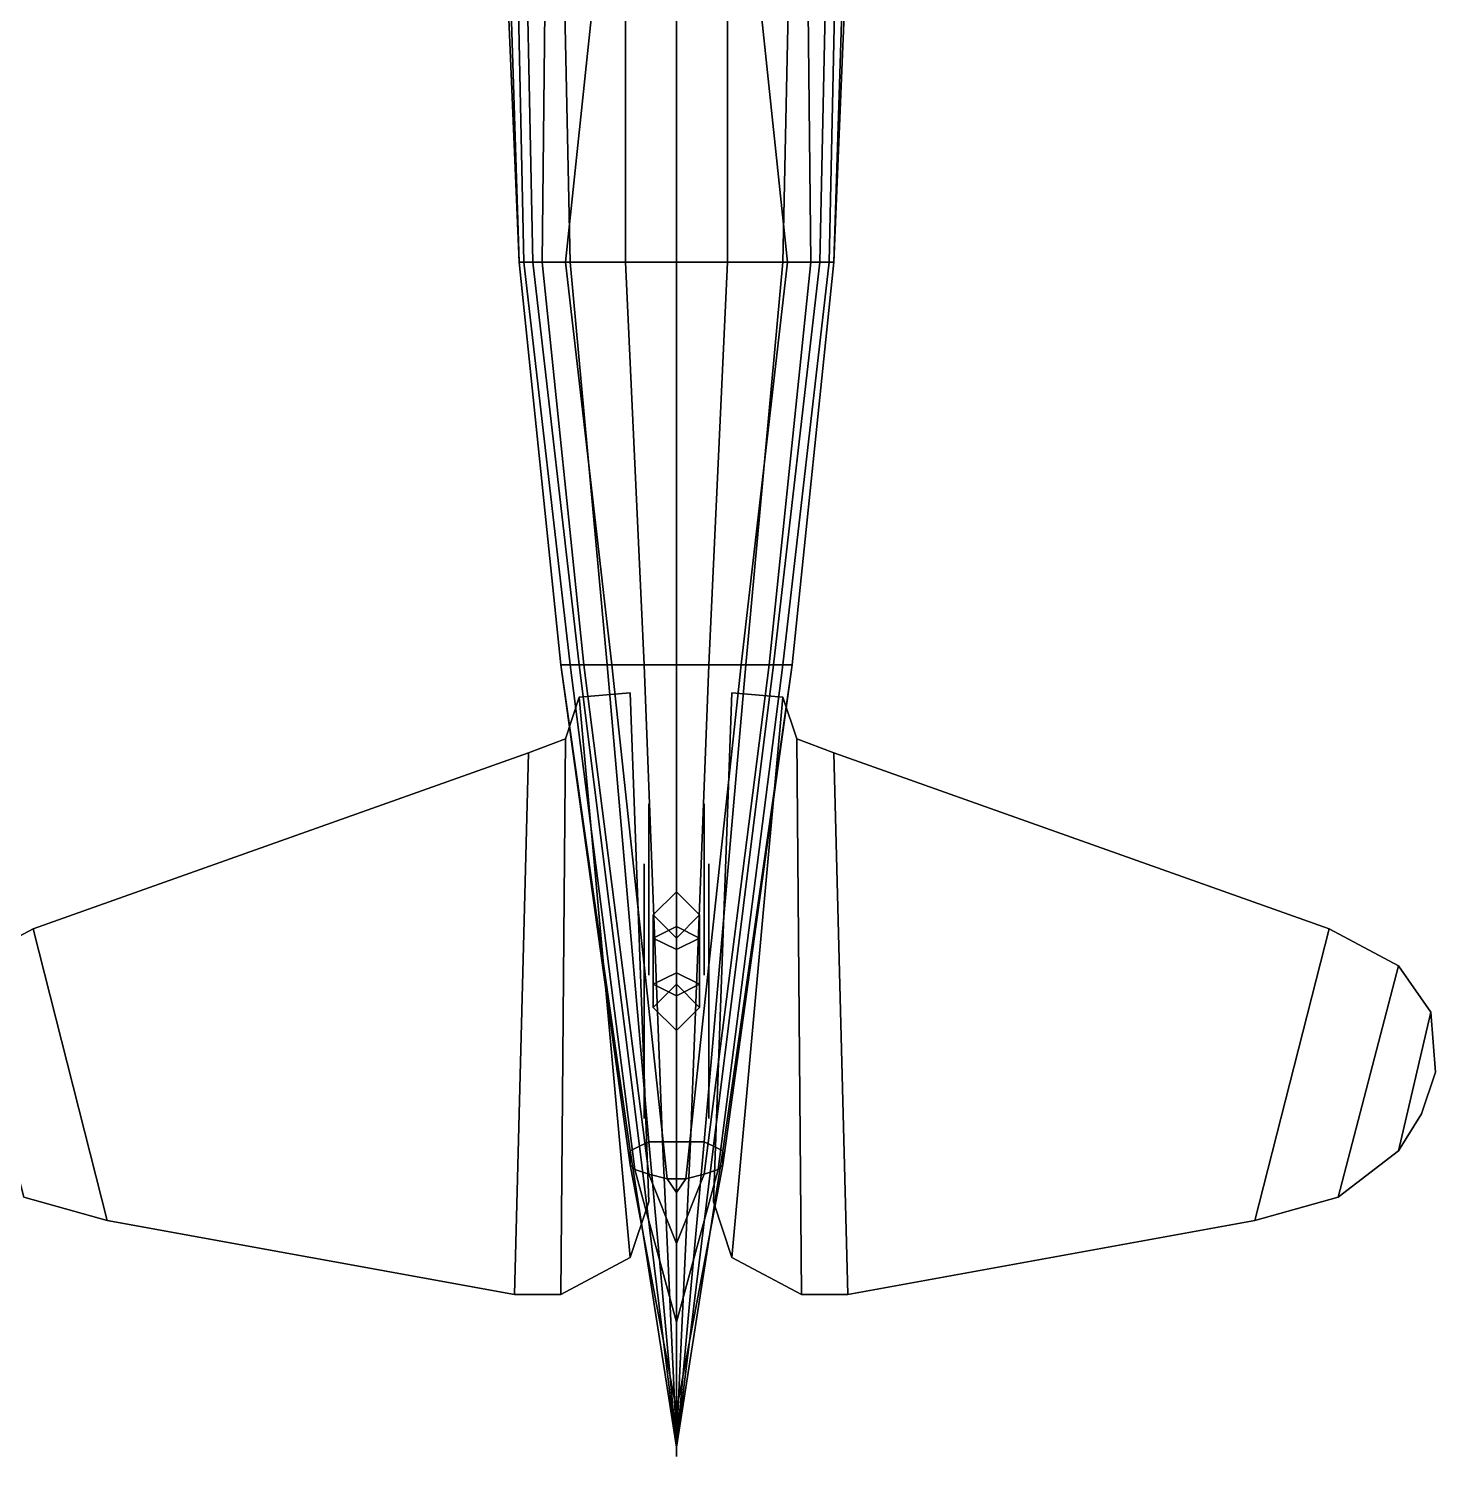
# Model space of a CAD drawing. Header units: millimetres. Extents: x -4.6 to 4.6, y -4.27 to 4.25.
# Drawn here: x -1.4 to 1.64, y -4.27 to -1.185 of the extents above; entities that cross this region are included whole.
import ezdxf

# ---------------------------------------------------------------- set-up
doc = ezdxf.new("R2010")
doc.units = ezdxf.units.MM
for name, color, linetype in [('doors', 5, 'Continuous'), ('shassis', 3, 'Continuous'), ('wheels', 2, 'Continuous')]:
    doc.layers.add(name, color=color, linetype=linetype)

msp = doc.modelspace()

# ---------------------------------------------------------------- linework, layer by layer
for points in [[(-0.37, -0.74, 1.89), (-0.38, -0.74, 1.57), (-0.34, -1.69, 1.64), (-0.34, -1.69, 1.87)], [(-0.38, -0.74, 1.57), (-0.35, -0.74, 1.31), (-0.33, -1.69, 1.52), (-0.34, -1.69, 1.64)], [(-0.33, -0.74, 2.07), (-0.37, -0.74, 1.89), (-0.34, -1.69, 1.87), (-0.31, -1.69, 2.05)], [(-0.35, -0.74, 1.31), (-0.28, -0.74, 1.21), (-0.29, -1.69, 1.36), (-0.33, -1.69, 1.52)], [(-0.25, -0.74, 2.25), (-0.33, -0.74, 2.07), (-0.31, -1.69, 2.05), (-0.23, -1.69, 2.23)], [(-0.28, -0.74, 1.21), (-0.14, -0.74, 1.14), (-0.24, -1.69, 1.3), (-0.29, -1.69, 1.36)], [(-0.11, -0.74, 2.36), (-0.25, -0.74, 2.25), (-0.23, -1.69, 2.23), (-0.11, -1.69, 2.34)], [(0, -1.69, 1.29), (-0.24, -1.69, 1.3), (-0.14, -0.74, 1.14), (0, -0.74, 1.09)], [(0, -0.74, 2.38), (-0.11, -0.74, 2.36), (-0.11, -1.69, 2.34), (0, -1.69, 2.36)], [(0, -0.74, 1.09), (0.14, -0.74, 1.14), (0.24, -1.69, 1.3), (0, -1.69, 1.29)], [(0, -1.69, 2.36), (0.11, -1.69, 2.34), (0.11, -0.74, 2.36), (0, -0.74, 2.38)], [(0.11, -1.69, 2.34), (0.23, -1.69, 2.23), (0.25, -0.74, 2.25), (0.11, -0.74, 2.36)], [(0.29, -1.69, 1.36), (0.24, -1.69, 1.3), (0.14, -0.74, 1.14), (0.28, -0.74, 1.21)], [(0.23, -1.69, 2.23), (0.31, -1.69, 2.05), (0.33, -0.74, 2.07), (0.25, -0.74, 2.25)], [(0.33, -1.69, 1.52), (0.29, -1.69, 1.36), (0.28, -0.74, 1.21), (0.35, -0.74, 1.31)], [(0.31, -1.69, 2.05), (0.34, -1.69, 1.87), (0.37, -0.74, 1.89), (0.33, -0.74, 2.07)], [(0.34, -1.69, 1.64), (0.33, -1.69, 1.52), (0.35, -0.74, 1.31), (0.38, -0.74, 1.57)], [(0.34, -1.69, 1.87), (0.34, -1.69, 1.64), (0.38, -0.74, 1.57), (0.37, -0.74, 1.89)], [(-0.34, -1.69, 1.87), (-0.34, -1.69, 1.64), (-0.25, -2.56, 1.68), (-0.25, -2.56, 1.88)], [(-0.34, -1.69, 1.64), (-0.33, -1.69, 1.52), (-0.23, -2.56, 1.49), (-0.25, -2.56, 1.68)], [(-0.31, -1.69, 2.05), (-0.34, -1.69, 1.87), (-0.25, -2.56, 1.88), (-0.21, -2.56, 2.11)], [(-0.33, -1.69, 1.52), (-0.29, -1.69, 1.36), (-0.2, -2.56, 1.43), (-0.23, -2.56, 1.49)], [(-0.23, -1.69, 2.23), (-0.31, -1.69, 2.05), (-0.21, -2.56, 2.11), (-0.15, -2.56, 2.25)], [(-0.29, -1.69, 1.36), (-0.24, -1.69, 1.3), (-0.14, -2.56, 1.4), (-0.2, -2.56, 1.43)], [(0, -2.56, 1.4), (-0.14, -2.56, 1.4), (-0.24, -1.69, 1.3), (0, -1.69, 1.29)], [(-0.11, -1.69, 2.34), (-0.23, -1.69, 2.23), (-0.15, -2.56, 2.25), (-0.07, -2.56, 2.31)], [(0, -1.69, 2.36), (-0.11, -1.69, 2.34), (-0.07, -2.56, 2.31), (0, -2.56, 2.33)], [(0, -2.56, 2.33), (0.07, -2.56, 2.31), (0.11, -1.69, 2.34), (0, -1.69, 2.36)], [(0, -1.69, 1.29), (0.24, -1.69, 1.3), (0.14, -2.56, 1.4), (0, -2.56, 1.4)], [(0.07, -2.56, 2.31), (0.15, -2.56, 2.25), (0.23, -1.69, 2.23), (0.11, -1.69, 2.34)], [(0.2, -2.56, 1.43), (0.14, -2.56, 1.4), (0.24, -1.69, 1.3), (0.29, -1.69, 1.36)], [(0.15, -2.56, 2.25), (0.21, -2.56, 2.11), (0.31, -1.69, 2.05), (0.23, -1.69, 2.23)], [(0.23, -2.56, 1.49), (0.2, -2.56, 1.43), (0.29, -1.69, 1.36), (0.33, -1.69, 1.52)], [(0.21, -2.56, 2.11), (0.25, -2.56, 1.88), (0.34, -1.69, 1.87), (0.31, -1.69, 2.05)], [(0.25, -2.56, 1.68), (0.23, -2.56, 1.49), (0.33, -1.69, 1.52), (0.34, -1.69, 1.64)], [(0.25, -2.56, 1.88), (0.25, -2.56, 1.68), (0.34, -1.69, 1.64), (0.34, -1.69, 1.87)], [(-0.21, -2.56, 2.11), (-0.25, -2.56, 1.88), (-0.1, -3.61, 2.02), (-0.08, -3.6, 2.11)], [(-0.25, -2.56, 1.68), (-0.23, -2.56, 1.49), (-0.09, -3.65, 1.67), (-0.1, -3.64, 1.8)], [(-0.25, -2.56, 1.88), (-0.25, -2.56, 1.68), (-0.1, -3.64, 1.8), (-0.1, -3.61, 2.02)], [(-0.23, -2.56, 1.49), (-0.2, -2.56, 1.43), (-0.06, -3.66, 1.61), (-0.09, -3.65, 1.67)], [(-0.15, -2.56, 2.25), (-0.21, -2.56, 2.11), (-0.08, -3.6, 2.11), (-0.06, -3.59, 2.16)], [(-0.2, -2.56, 1.43), (-0.14, -2.56, 1.4), (-0.02, -3.67, 1.58), (-0.06, -3.66, 1.61)], [(-0.07, -2.56, 2.31), (-0.15, -2.56, 2.25), (-0.06, -3.59, 2.16), (-0.03, -3.59, 2.21)], [(0, -3.67, 1.58), (-0.02, -3.67, 1.58), (-0.14, -2.56, 1.4), (0, -2.56, 1.4)], [(0, -2.56, 2.33), (-0.07, -2.56, 2.31), (-0.03, -3.59, 2.21), (0, -3.59, 2.22)], [(0, -2.56, 1.4), (0.14, -2.56, 1.4), (0.02, -3.67, 1.58), (0, -3.67, 1.58)], [(0, -3.59, 2.22), (0.03, -3.59, 2.21), (0.07, -2.56, 2.31), (0, -2.56, 2.33)], [(0, -2.56, 2.33), (0, -3.59, 2.22), (0, -3.59, 2.35), (0, -2.67, 2.35)], [(0, -2.67, 2.35), (0, -3.59, 2.35), (0, -3.59, 2.22), (0, -2.56, 2.33)], [(0.06, -3.66, 1.61), (0.02, -3.67, 1.58), (0.14, -2.56, 1.4), (0.2, -2.56, 1.43)], [(0.03, -3.59, 2.21), (0.06, -3.59, 2.16), (0.15, -2.56, 2.25), (0.07, -2.56, 2.31)], [(0.09, -3.65, 1.67), (0.06, -3.66, 1.61), (0.2, -2.56, 1.43), (0.23, -2.56, 1.49)], [(0.06, -3.59, 2.16), (0.08, -3.6, 2.11), (0.21, -2.56, 2.11), (0.15, -2.56, 2.25)], [(0.08, -3.6, 2.11), (0.1, -3.61, 2.02), (0.25, -2.56, 1.88), (0.21, -2.56, 2.11)], [(0.1, -3.64, 1.8), (0.09, -3.65, 1.67), (0.23, -2.56, 1.49), (0.25, -2.56, 1.68)], [(0.1, -3.61, 2.02), (0.1, -3.64, 1.8), (0.25, -2.56, 1.68), (0.25, -2.56, 1.88)], [(-0.1, -2.62, 2.13), (-0.06, -3.72, 2.13), (-0.1, -3.84, 2.13), (-0.21, -2.63, 2.13)], [(-0.21, -2.63, 2.13), (-0.1, -3.84, 2.13), (-0.06, -3.72, 2.13), (-0.1, -2.62, 2.13)], [(0.12, -2.62, 2.13), (0.08, -3.72, 2.13), (0.12, -3.84, 2.13), (0.23, -2.63, 2.13)], [(0.23, -2.63, 2.13), (0.12, -3.84, 2.13), (0.08, -3.72, 2.13), (0.12, -2.62, 2.13)], [(-0.24, -2.72, 2.13), (-0.25, -3.92, 2.13), (-0.1, -3.84, 2.13), (-0.21, -2.63, 2.13)], [(-0.21, -2.63, 2.13), (-0.1, -3.84, 2.13), (-0.25, -3.92, 2.13), (-0.24, -2.72, 2.13)], [(0.26, -2.72, 2.13), (0.27, -3.92, 2.13), (0.12, -3.84, 2.13), (0.23, -2.63, 2.13)], [(0.23, -2.63, 2.13), (0.12, -3.84, 2.13), (0.27, -3.92, 2.13), (0.26, -2.72, 2.13)], [(0, -2.67, 2.35), (0, -3.59, 2.35), (0, -3.05, 3.17), (0, -2.73, 2.41)], [(0, -2.73, 2.41), (0, -3.05, 3.17), (0, -3.59, 2.35), (0, -2.67, 2.35)], [(-0.24, -2.72, 2.13), (-0.25, -3.92, 2.13), (-0.35, -3.92, 2.13), (-0.32, -2.75, 2.13)], [(-0.32, -2.75, 2.13), (-0.35, -3.92, 2.13), (-0.25, -3.92, 2.13), (-0.24, -2.72, 2.13)], [(0.26, -2.72, 2.13), (0.27, -3.92, 2.13), (0.37, -3.92, 2.13), (0.34, -2.75, 2.13)], [(0.34, -2.75, 2.13), (0.37, -3.92, 2.13), (0.27, -3.92, 2.13), (0.26, -2.72, 2.13)], [(-0.32, -2.75, 2.13), (-0.35, -3.92, 2.13), (-1.23, -3.76, 2.13), (-1.39, -3.13, 2.13)], [(-1.39, -3.13, 2.13), (-1.23, -3.76, 2.13), (-0.35, -3.92, 2.13), (-0.32, -2.75, 2.13)], [(1.41, -3.13, 2.13), (1.25, -3.76, 2.13), (0.37, -3.92, 2.13), (0.34, -2.75, 2.13)], [(0.34, -2.75, 2.13), (0.37, -3.92, 2.13), (1.25, -3.76, 2.13), (1.41, -3.13, 2.13)], [(0, -3.05, 3.17), (0, -3.14, 3.27), (0, -3.3, 3.33), (0, -3.59, 2.35)], [(0, -3.59, 2.35), (0, -3.3, 3.33), (0, -3.14, 3.27), (0, -3.05, 3.17)], [(-1.54, -3.21, 2.13), (-1.41, -3.71, 2.13), (-1.23, -3.76, 2.13), (-1.39, -3.13, 2.13)], [(-1.39, -3.13, 2.13), (-1.23, -3.76, 2.13), (-1.41, -3.71, 2.13), (-1.54, -3.21, 2.13)], [(1.41, -3.13, 2.13), (1.25, -3.76, 2.13), (1.43, -3.71, 2.13), (1.56, -3.21, 2.13)], [(1.56, -3.21, 2.13), (1.43, -3.71, 2.13), (1.25, -3.76, 2.13), (1.41, -3.13, 2.13)], [(1.63, -3.31, 2.13), (1.56, -3.61, 2.13), (1.43, -3.71, 2.13), (1.56, -3.21, 2.13)], [(1.56, -3.21, 2.13), (1.43, -3.71, 2.13), (1.56, -3.61, 2.13), (1.63, -3.31, 2.13)], [(0, -3.59, 2.35), (0, -3.73, 3.2), (0, -3.46, 3.32), (0, -3.3, 3.33)], [(0, -3.3, 3.33), (0, -3.46, 3.32), (0, -3.73, 3.2), (0, -3.59, 2.35)], [(1.63, -3.31, 2.13), (1.56, -3.61, 2.13), (1.61, -3.53, 2.13), (1.64, -3.44, 2.13)], [(1.64, -3.44, 2.13), (1.61, -3.53, 2.13), (1.56, -3.61, 2.13), (1.63, -3.31, 2.13)], [(-0.08, -3.6, 2.11), (-0.1, -3.61, 2.02), (0, -4.25, 2.02), (0, -4.25, 2.11)], [(-0.06, -3.59, 2.16), (-0.08, -3.6, 2.11), (0, -4.25, 2.11), (0, -4.25, 2.16)], [(-0.03, -3.59, 2.21), (-0.06, -3.59, 2.16), (0, -4.25, 2.16), (0, -4.24, 2.21)], [(0, -3.59, 2.22), (-0.03, -3.59, 2.21), (0, -4.24, 2.21), (0, -4.24, 2.22)], [(0, -4.24, 2.21), (0, -4.25, 2.16), (0.06, -3.59, 2.16), (0.03, -3.59, 2.21)], [(0, -4.25, 2.16), (0, -4.25, 2.11), (0.08, -3.6, 2.11), (0.06, -3.59, 2.16)], [(0, -4.24, 2.22), (0, -4.24, 2.21), (0.03, -3.59, 2.21), (0, -3.59, 2.22)], [(0, -3.73, 3.2), (0, -3.91, 3.01), (0, -4.02, 2.85), (0, -3.59, 2.35)], [(0, -3.59, 2.35), (0, -4.02, 2.85), (0, -3.91, 3.01), (0, -3.73, 3.2)], [(0, -3.59, 2.35), (0, -4.21, 2.35), (0, -4.15, 2.58), (0, -4.02, 2.85)], [(0, -4.02, 2.85), (0, -4.15, 2.58), (0, -4.21, 2.35), (0, -3.59, 2.35)], [(0, -4.21, 2.35), (0, -4.24, 2.22), (0, -3.59, 2.22), (0, -3.59, 2.35)], [(0, -3.59, 2.35), (0, -3.59, 2.22), (0, -4.24, 2.22), (0, -4.21, 2.35)], [(0, -4.25, 2.11), (0, -4.25, 2.02), (0.1, -3.61, 2.02), (0.08, -3.6, 2.11)], [(-0.1, -3.61, 2.02), (-0.1, -3.64, 1.8), (0, -4.17, 1.8), (0, -4.25, 2.02)], [(-0.1, -3.64, 1.8), (-0.09, -3.65, 1.67), (0, -3.98, 1.67), (0, -4.17, 1.8)], [(0, -4.25, 2.02), (0, -4.17, 1.8), (0.1, -3.64, 1.8), (0.1, -3.61, 2.02)], [(0, -4.17, 1.8), (0, -3.98, 1.67), (0.09, -3.65, 1.67), (0.1, -3.64, 1.8)], [(-0.09, -3.65, 1.67), (-0.06, -3.66, 1.61), (0, -3.81, 1.61), (0, -3.98, 1.67)], [(-0.06, -3.66, 1.61), (-0.02, -3.67, 1.58), (0, -3.7, 1.58), (0, -3.81, 1.61)], [(0, -3.7, 1.58), (0, -3.7, 1.58), (-0.02, -3.67, 1.58), (0, -3.67, 1.58)], [(0, -3.98, 1.67), (0, -3.81, 1.61), (0.06, -3.66, 1.61), (0.09, -3.65, 1.67)], [(0, -3.81, 1.61), (0, -3.7, 1.58), (0.02, -3.67, 1.58), (0.06, -3.66, 1.61)], [(0, -3.67, 1.58), (0.02, -3.67, 1.58), (0, -3.7, 1.58)], [(0, -4.18, 2.58), (0, -4.27, 2.23), (0, -4.24, 2.21), (0, -4.15, 2.58)], [(0, -4.15, 2.58), (0, -4.24, 2.21), (0, -4.27, 2.23), (0, -4.18, 2.58)]]:
    msp.add_3dface(points)
at = {"layer": 'doors'}
for points in [[(-0.07, -3.54, 1.48), (-0.07, -3.47, 1.55), (-0.07, -2.99, 1.47), (-0.07, -3.02, 1.35)], [(-0.07, -3.02, 1.35), (-0.07, -2.99, 1.47), (-0.07, -3.47, 1.55), (-0.07, -3.54, 1.48)], [(0.07, -3.02, 1.35), (0.07, -2.99, 1.47), (0.07, -3.47, 1.55), (0.07, -3.54, 1.48)], [(0.07, -3.54, 1.48), (0.07, -3.47, 1.55), (0.07, -2.99, 1.47), (0.07, -3.02, 1.35)]]:
    msp.add_3dface(points, dxfattribs=at)
at = {"layer": 'shassis'}
for points in [[(-0.06, -2.86, 1.54), (-0.06, -2.86, 1.71), (-0.06, -3.23, 1.26), (-0.06, -3.19, 1.24)], [(-0.06, -3.19, 1.24), (-0.06, -3.23, 1.26), (-0.06, -2.86, 1.71), (-0.06, -2.86, 1.54)], [(0.06, -3.19, 1.24), (0.06, -3.23, 1.26), (0.06, -2.86, 1.71), (0.06, -2.86, 1.54)], [(0.06, -2.86, 1.54), (0.06, -2.86, 1.71), (0.06, -3.23, 1.26), (0.06, -3.19, 1.24)]]:
    msp.add_3dface(points, dxfattribs=at)
at = {"layer": 'wheels'}
for points in [[(0, -3.125, 1.1301), (-0.05, -3.15, 1.1734), (-0.05, -3.1, 1.26), (0, -3.05, 1.26)], [(0, -3.05, 1.26), (-0.05, -3.1, 1.26), (-0.05, -3.15, 1.3466), (0, -3.125, 1.3899)], [(0.05, -3.15, 1.1734), (0, -3.125, 1.1301), (0, -3.05, 1.26), (0.05, -3.1, 1.26)], [(0.05, -3.1, 1.26), (0, -3.05, 1.26), (0, -3.125, 1.3899), (0.05, -3.15, 1.3466)], [(-0.05, -3.15, 1.1734), (0, -3.175, 1.2167), (0, -3.15, 1.26), (-0.05, -3.1, 1.26)], [(-0.05, -3.1, 1.26), (0, -3.15, 1.26), (0, -3.175, 1.3033), (-0.05, -3.15, 1.3466)], [(0, -3.175, 1.2167), (0.05, -3.15, 1.1734), (0.05, -3.1, 1.26), (0, -3.15, 1.26)], [(0, -3.15, 1.26), (0.05, -3.1, 1.26), (0.05, -3.15, 1.3466), (0, -3.175, 1.3033)], [(0, -3.275, 1.1301), (-0.05, -3.25, 1.1734), (-0.05, -3.15, 1.1734), (0, -3.125, 1.1301)], [(0, -3.125, 1.3899), (-0.05, -3.15, 1.3466), (-0.05, -3.25, 1.3466), (0, -3.275, 1.3899)], [(0.05, -3.25, 1.1734), (0, -3.275, 1.1301), (0, -3.125, 1.1301), (0.05, -3.15, 1.1734)], [(0.05, -3.15, 1.3466), (0, -3.125, 1.3899), (0, -3.275, 1.3899), (0.05, -3.25, 1.3466)], [(-0.05, -3.25, 1.1734), (0, -3.225, 1.2167), (0, -3.175, 1.2167), (-0.05, -3.15, 1.1734)], [(-0.05, -3.15, 1.3466), (0, -3.175, 1.3033), (0, -3.225, 1.3033), (-0.05, -3.25, 1.3466)], [(0, -3.225, 1.2167), (0.05, -3.25, 1.1734), (0.05, -3.15, 1.1734), (0, -3.175, 1.2167)], [(0, -3.175, 1.3033), (0.05, -3.15, 1.3466), (0.05, -3.25, 1.3466), (0, -3.225, 1.3033)], [(-0.05, -3.3, 1.26), (0, -3.25, 1.26), (0, -3.225, 1.2167), (-0.05, -3.25, 1.1734)], [(-0.05, -3.25, 1.3466), (0, -3.225, 1.3033), (0, -3.25, 1.26), (-0.05, -3.3, 1.26)], [(0, -3.25, 1.26), (0.05, -3.3, 1.26), (0.05, -3.25, 1.1734), (0, -3.225, 1.2167)], [(0, -3.225, 1.3033), (0.05, -3.25, 1.3466), (0.05, -3.3, 1.26), (0, -3.25, 1.26)], [(0, -3.35, 1.26), (-0.05, -3.3, 1.26), (-0.05, -3.25, 1.1734), (0, -3.275, 1.1301)], [(0, -3.275, 1.3899), (-0.05, -3.25, 1.3466), (-0.05, -3.3, 1.26), (0, -3.35, 1.26)], [(0.05, -3.3, 1.26), (0, -3.35, 1.26), (0, -3.275, 1.1301), (0.05, -3.25, 1.1734)], [(0.05, -3.25, 1.3466), (0, -3.275, 1.3899), (0, -3.35, 1.26), (0.05, -3.3, 1.26)]]:
    msp.add_3dface(points, dxfattribs=at)

doc.saveas('drawing.dxf')
